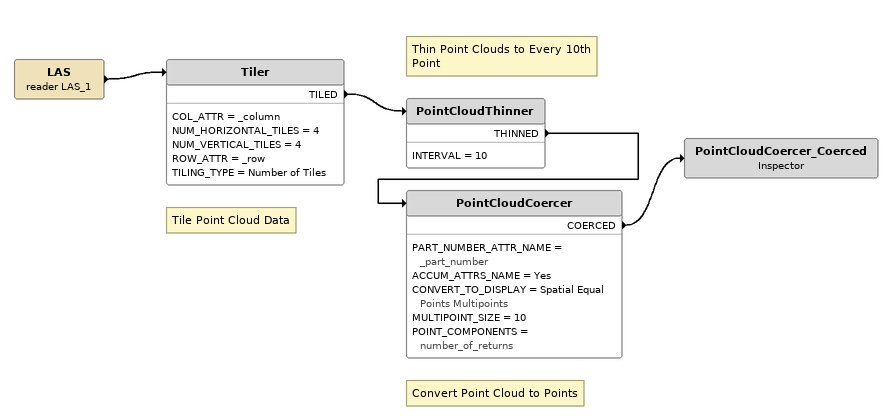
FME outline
LAS (reader LAS_1)
    -> Tiler
Note: Tile Point Cloud Data
Tiler
    COL_ATTR = _column
    NUM_HORIZONTAL_TILES = 4
    NUM_VERTICAL_TILES = 4
    ROW_ATTR = _row
    TILING_TYPE = Number of Tiles
    TILED -> PointCloudThinner
Note: Thin Point Clouds to Every 10th Point
PointCloudThinner
    INTERVAL = 10
    THINNED -> PointCloudCoercer
Note: Convert Point Cloud to Points
PointCloudCoercer
    PART_NUMBER_ATTR_NAME = _part_number
    ACCUM_ATTRS_NAME = Yes
    CONVERT_TO_DISPLAY = Spatial Equal Points Multipoints
    MULTIPOINT_SIZE = 10
    POINT_COMPONENTS = number_of_returns
    COERCED -> PointCloudCoercer_Coerced
PointCloudCoercer_Coerced: Inspector
